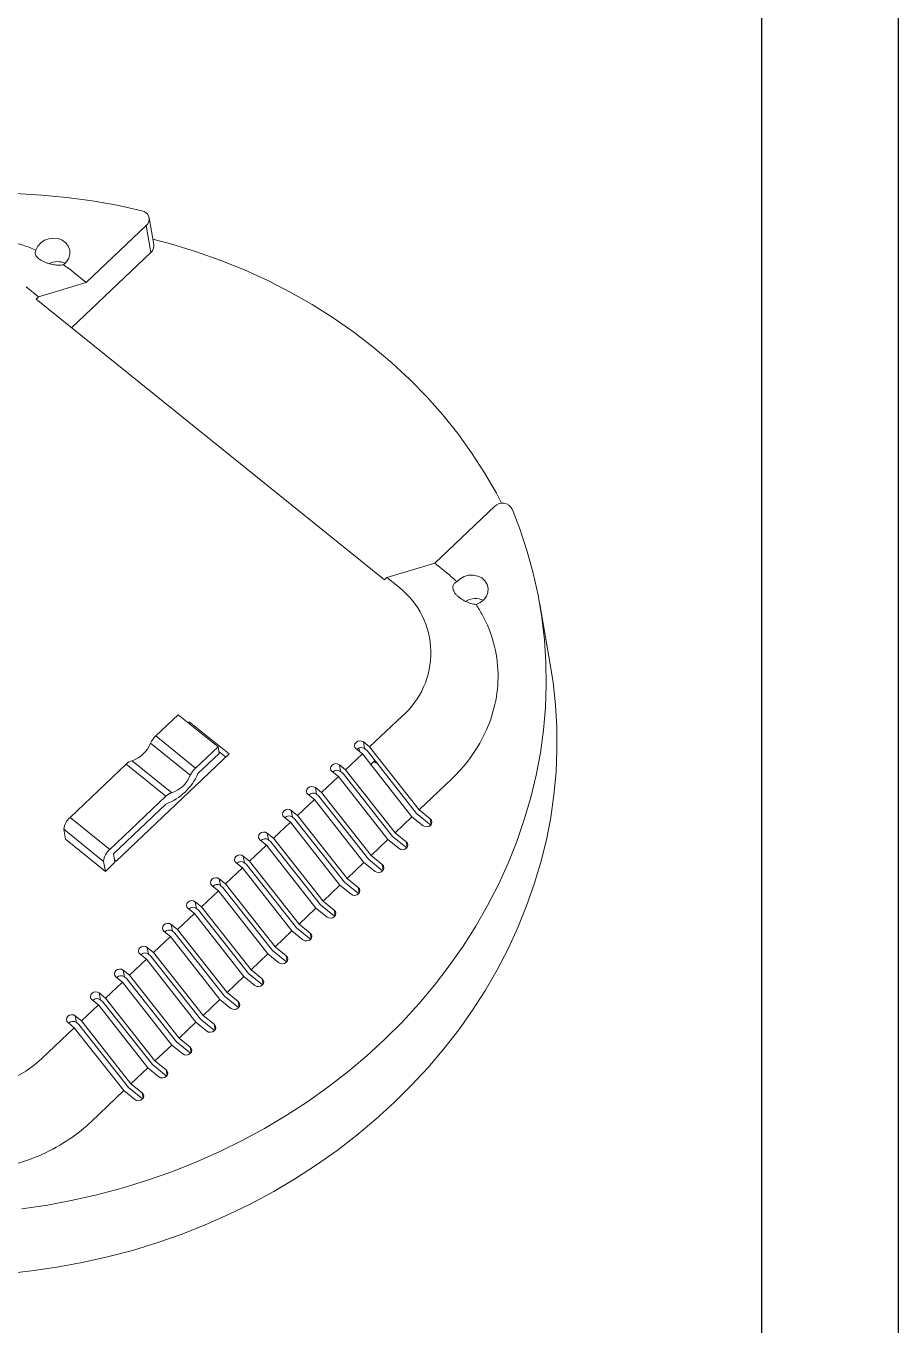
# Model space of a CAD drawing. Header units: inches. Extents: x 2104 to 4359, y 410 to 823.
# Drawn here: x 3321.6 to 3384.4, y 503.4 to 597.1 of the extents above; entities that cross this region are included whole.
import ezdxf

# ---------------------------------------------------------------- set-up
doc = ezdxf.new("R2010")
doc.units = ezdxf.units.IN

msp = doc.modelspace()

# ---------------------------------------------------------------- linework, layer by layer
for p, q in [((3384.387, 822.657), (3384.387, 409.797)), ((3374.557, 812.827), (3374.557, 419.627))]:
    msp.add_line(p, q)
at = {"color": 7, "linetype": 'Continuous', "lineweight": 15}
for p, q in [((3325.919, 578.601), (3330.238, 582.706)), ((3330.573, 580.773), (3330.238, 582.706)), ((3330.774, 581.334), (3330.439, 583.268)), ((3330.573, 580.773), (3324.863, 575.345)), ((3325.919, 578.601), (3325.023, 579.323)), ((3321.575, 578.298), (3322.471, 577.575)), ((3325.919, 578.601), (3322.471, 577.575)), ((3322.298, 577.411), (3322.471, 577.575)), ((3322.298, 577.411), (3347.402, 557.189)), ((3355.341, 562.484), (3351.023, 558.378)), ((3347.575, 557.353), (3351.023, 558.378)), ((3351.919, 557.656), (3351.023, 558.378)), ((3347.402, 557.189), (3347.575, 557.353)), ((3347.575, 557.353), (3348.471, 556.631)), ((3359.357, 550.967), (3358.582, 555.439)), ((3332.536, 547.473), (3330.925, 545.942)), ((3332.536, 547.473), (3335.405, 545.162)), ((3333.33, 546.961), (3333.257, 546.892)), ((3336.198, 544.649), (3333.33, 546.961)), ((3333.355, 546.813), (3333.33, 546.961)), ((3348.662, 547.365), (3346.327, 545.146)), ((3330.925, 545.942), (3333.794, 543.63)), ((3333.41, 543.105), (3330.541, 545.416)), ((3335.405, 545.162), (3333.794, 543.63)), ((3335.488, 544.678), (3335.405, 545.162)), ((3345.809, 544.653), (3345.357, 545.017)), ((3345.592, 544.827), (3345.549, 545.074)), ((3345.875, 545.51), (3346.327, 545.146)), ((3345.959, 545.027), (3345.875, 545.51)), ((3346.138, 544.882), (3345.959, 545.027)), ((3346.327, 545.146), (3349.89, 540.612)), ((3328.07, 536.923), (3336.198, 544.649)), ((3329.217, 544.157), (3332.086, 541.846)), ((3333.958, 543.224), (3335.488, 544.678)), ((3335.463, 544.826), (3335.962, 544.424)), ((3345.809, 544.653), (3344.598, 543.502)), ((3349.371, 540.119), (3345.809, 544.653)), ((3346.138, 544.882), (3349.701, 540.348)), ((3346.695, 544.173), (3346.403, 543.896)), ((3328.786, 543.908), (3324.753, 540.075)), ((3331.654, 541.597), (3328.786, 543.908)), ((3344.079, 543.009), (3343.627, 543.373)), ((3344.146, 543.866), (3344.598, 543.502)), ((3344.23, 543.383), (3344.146, 543.866)), ((3344.409, 543.238), (3344.23, 543.383)), ((3344.409, 543.238), (3347.972, 538.704)), ((3344.598, 543.502), (3348.161, 538.968)), ((3342.416, 542.222), (3342.868, 541.858)), ((3342.5, 541.739), (3342.416, 542.222)), ((3344.079, 543.009), (3342.868, 541.858)), ((3347.642, 538.475), (3344.079, 543.009)), ((3349.89, 540.612), (3352.225, 542.831)), ((3331.654, 541.597), (3327.622, 537.764)), ((3342.35, 541.365), (3341.139, 540.214)), ((3342.35, 541.365), (3341.898, 541.729)), ((3345.912, 536.831), (3342.35, 541.365)), ((3342.68, 541.594), (3342.5, 541.739)), ((3342.68, 541.594), (3346.242, 537.06)), ((3342.868, 541.858), (3346.431, 537.324)), ((3327.879, 537.445), (3331.657, 541.037)), ((3340.687, 540.578), (3341.139, 540.214)), ((3340.771, 540.095), (3340.687, 540.578)), ((3350.724, 539.524), (3349.701, 540.348)), ((3350.693, 539.965), (3349.89, 540.612)), ((3324.753, 540.075), (3327.622, 537.764)), ((3340.62, 539.721), (3339.41, 538.57)), ((3340.62, 539.721), (3340.168, 540.085)), ((3344.183, 535.187), (3340.62, 539.721)), ((3340.95, 539.95), (3340.771, 540.095)), ((3340.95, 539.95), (3344.513, 535.416)), ((3341.139, 540.214), (3344.702, 535.68)), ((3348.161, 538.968), (3349.371, 540.119)), ((3349.371, 540.119), (3350.174, 539.472)), ((3327.166, 536.908), (3324.297, 539.219)), ((3324.297, 539.219), (3324.423, 538.494)), ((3324.423, 538.494), (3327.292, 536.183)), ((3338.891, 538.077), (3338.439, 538.441)), ((3338.958, 538.934), (3339.41, 538.57)), ((3339.041, 538.451), (3338.958, 538.934)), ((3339.221, 538.306), (3339.041, 538.451)), ((3339.41, 538.57), (3342.972, 534.036)), ((3346.431, 537.324), (3347.642, 538.475)), ((3347.642, 538.475), (3348.445, 537.828)), ((3348.995, 537.88), (3347.972, 538.704)), ((3348.964, 538.321), (3348.161, 538.968)), ((3338.891, 538.077), (3337.68, 536.926)), ((3342.453, 533.543), (3338.891, 538.077)), ((3339.221, 538.306), (3342.783, 533.772)), ((3327.166, 536.908), (3327.292, 536.183)), ((3327.292, 536.183), (3327.984, 536.84)), ((3327.984, 536.84), (3327.879, 537.445)), ((3327.953, 537.017), (3328.07, 536.923)), ((3337.161, 536.433), (3336.709, 536.797)), ((3337.228, 537.29), (3337.68, 536.926)), ((3337.312, 536.807), (3337.228, 537.29)), ((3337.491, 536.662), (3337.312, 536.807)), ((3337.491, 536.662), (3341.054, 532.128)), ((3337.68, 536.926), (3341.243, 532.392)), ((3344.702, 535.68), (3345.912, 536.831)), ((3345.912, 536.831), (3346.715, 536.184)), ((3347.265, 536.236), (3346.242, 537.06)), ((3347.234, 536.677), (3346.431, 537.324)), ((3335.951, 535.282), (3335.499, 535.646)), ((3335.583, 535.163), (3335.499, 535.646)), ((3337.161, 536.433), (3335.951, 535.282)), ((3340.724, 531.899), (3337.161, 536.433)), ((3345.505, 535.033), (3344.702, 535.68)), ((3335.432, 534.789), (3334.221, 533.638)), ((3334.98, 535.153), (3335.432, 534.789)), ((3335.432, 534.789), (3338.995, 530.255)), ((3335.583, 535.163), (3335.762, 535.018)), ((3339.324, 530.484), (3335.762, 535.018)), ((3339.513, 530.748), (3335.951, 535.282)), ((3342.972, 534.036), (3344.183, 535.187)), ((3344.183, 535.187), (3344.986, 534.54)), ((3345.536, 534.592), (3344.513, 535.416)), ((3334.221, 533.638), (3333.769, 534.002)), ((3333.853, 533.519), (3333.769, 534.002)), ((3343.807, 532.948), (3342.783, 533.772)), ((3343.775, 533.389), (3342.972, 534.036)), ((3333.703, 533.145), (3332.492, 531.994)), ((3333.251, 533.509), (3333.703, 533.145)), ((3333.703, 533.145), (3337.265, 528.611)), ((3333.853, 533.519), (3334.032, 533.374)), ((3337.595, 528.84), (3334.032, 533.374)), ((3337.784, 529.104), (3334.221, 533.638)), ((3341.243, 532.392), (3342.453, 533.543)), ((3342.453, 533.543), (3343.257, 532.896)), ((3332.492, 531.994), (3332.04, 532.358)), ((3332.124, 531.875), (3332.04, 532.358)), ((3336.055, 527.46), (3332.492, 531.994)), ((3339.513, 530.748), (3340.724, 531.899)), ((3340.724, 531.899), (3341.527, 531.252)), ((3342.077, 531.304), (3341.054, 532.128)), ((3342.046, 531.745), (3341.243, 532.392)), ((3331.973, 531.501), (3330.762, 530.35)), ((3331.521, 531.865), (3331.973, 531.501)), ((3331.973, 531.501), (3335.536, 526.967)), ((3332.124, 531.875), (3332.303, 531.73)), ((3335.866, 527.196), (3332.303, 531.73)), ((3329.792, 530.221), (3330.244, 529.857)), ((3330.762, 530.35), (3330.31, 530.714)), ((3330.394, 530.231), (3330.31, 530.714)), ((3330.394, 530.231), (3330.574, 530.086)), ((3334.136, 525.552), (3330.574, 530.086)), ((3334.325, 525.816), (3330.762, 530.35)), ((3337.784, 529.104), (3338.995, 530.255)), ((3339.798, 529.608), (3338.995, 530.255)), ((3339.324, 530.484), (3340.348, 529.66)), ((3339.513, 530.748), (3340.317, 530.101)), ((3330.244, 529.857), (3329.033, 528.706)), ((3330.244, 529.857), (3333.806, 525.323)), ((3337.784, 529.104), (3338.587, 528.457)), ((3328.514, 528.213), (3327.304, 527.062)), ((3328.062, 528.577), (3328.514, 528.213)), ((3328.514, 528.213), (3332.077, 523.679)), ((3329.033, 528.706), (3328.581, 529.07)), ((3328.665, 528.587), (3328.581, 529.07)), ((3328.665, 528.587), (3328.844, 528.442)), ((3332.407, 523.908), (3328.844, 528.442)), ((3332.596, 524.172), (3329.033, 528.706)), ((3336.055, 527.46), (3337.265, 528.611)), ((3338.068, 527.964), (3337.265, 528.611)), ((3337.595, 528.84), (3338.618, 528.016)), ((3327.304, 527.062), (3326.852, 527.426)), ((3326.935, 526.943), (3326.852, 527.426)), ((3336.055, 527.46), (3336.858, 526.813)), ((3326.785, 526.569), (3325.574, 525.418)), ((3326.333, 526.933), (3326.785, 526.569)), ((3326.785, 526.569), (3330.347, 522.035)), ((3326.935, 526.943), (3327.115, 526.798)), ((3330.677, 522.264), (3327.115, 526.798)), ((3330.866, 522.528), (3327.304, 527.062)), ((3334.325, 525.816), (3335.536, 526.967)), ((3336.339, 526.32), (3335.536, 526.967)), ((3335.866, 527.196), (3336.889, 526.372)), ((3325.574, 525.418), (3325.122, 525.782)), ((3325.206, 525.299), (3325.122, 525.782)), ((3329.137, 520.884), (3325.574, 525.418)), ((3334.136, 525.552), (3335.159, 524.728)), ((3334.325, 525.816), (3335.128, 525.169)), ((3325.055, 524.925), (3322.721, 522.705)), ((3324.603, 525.289), (3325.055, 524.925)), ((3325.055, 524.925), (3328.618, 520.391)), ((3325.206, 525.299), (3325.385, 525.154)), ((3328.948, 520.62), (3325.385, 525.154)), ((3332.596, 524.172), (3333.806, 525.323)), ((3334.609, 524.676), (3333.806, 525.323)), ((3330.866, 522.528), (3332.077, 523.679)), ((3332.88, 523.032), (3332.077, 523.679)), ((3332.407, 523.908), (3333.43, 523.084)), ((3332.596, 524.172), (3333.399, 523.525)), ((3330.866, 522.528), (3331.669, 521.881)), ((3329.137, 520.884), (3330.347, 522.035)), ((3331.151, 521.388), (3330.347, 522.035)), ((3330.677, 522.264), (3331.701, 521.44)), ((3329.137, 520.884), (3329.94, 520.237)), ((3326.283, 518.171), (3328.618, 520.391)), ((3329.421, 519.744), (3328.618, 520.391)), ((3328.948, 520.62), (3329.971, 519.796))]:
    msp.add_line(p, q, dxfattribs=at)
at = {"color": 8, "linetype": 'Continuous', "lineweight": 15}
for p, q in [((3350.761, 539.573), (3350.693, 539.965)), ((3349.032, 537.929), (3348.964, 538.321)), ((3347.302, 536.285), (3347.234, 536.677)), ((3345.573, 534.641), (3345.505, 535.033)), ((3343.843, 532.997), (3343.775, 533.389)), ((3342.114, 531.353), (3342.046, 531.745)), ((3340.384, 529.709), (3340.317, 530.101)), ((3338.655, 528.065), (3338.587, 528.457)), ((3336.926, 526.421), (3336.858, 526.813)), ((3335.196, 524.777), (3335.128, 525.169)), ((3333.467, 523.133), (3333.399, 523.525)), ((3331.737, 521.489), (3331.669, 521.881)), ((3330.008, 519.845), (3329.94, 520.237))]:
    msp.add_line(p, q, dxfattribs=at)
at = {"color": 7, "linetype": 'Continuous', "lineweight": 15, "flags": 128}
for points in [[(3320.846, 585.003), (3322.691, 584.901), (3324.526, 584.726), (3326.345, 584.48), (3328.147, 584.162), (3329.927, 583.774)], [(3324.268, 579.879), (3324.5, 580.101), (3324.66, 580.366), (3324.736, 580.655), (3324.721, 580.948), (3324.618, 581.224), (3324.434, 581.462), (3324.182, 581.645), (3323.88, 581.761), (3323.55, 581.8), (3323.217, 581.759), (3322.903, 581.643), (3322.632, 581.458), (3322.424, 581.22), (3322.293, 580.943)], [(3355.834, 562.703), (3355.456, 563.419), (3354.605, 564.892), (3353.676, 566.327), (3352.672, 567.72), (3351.593, 569.067), (3350.443, 570.367), (3349.224, 571.617), (3347.938, 572.813), (3346.588, 573.954), (3345.178, 575.037), (3343.709, 576.059), (3342.185, 577.019), (3340.61, 577.915), (3338.986, 578.744), (3337.317, 579.505), (3335.607, 580.197), (3333.858, 580.817), (3332.076, 581.366), (3330.705, 581.732)], [(3356.583, 562.301), (3357.172, 560.781), (3357.682, 559.236), (3358.113, 557.669), (3358.464, 556.084), (3358.733, 554.483), (3358.92, 552.87), (3359.026, 551.249), (3359.049, 549.621), (3358.99, 547.991), (3358.849, 546.361), (3358.626, 544.735), (3358.321, 543.116), (3357.936, 541.507), (3357.47, 539.911), (3356.925, 538.332), (3356.302, 536.772), (3355.602, 535.235), (3354.827, 533.724), (3353.978, 532.241), (3353.056, 530.79), (3352.063, 529.373), (3351.003, 527.993), (3349.875, 526.653), (3348.684, 525.356), (3347.43, 524.104), (3346.117, 522.899), (3344.747, 521.744), (3343.323, 520.641), (3341.848, 519.593), (3340.324, 518.601), (3338.755, 517.667), (3337.143, 516.794), (3335.492, 515.982), (3333.805, 515.234), (3332.085, 514.551), (3330.336, 513.934), (3328.562, 513.385), (3326.764, 512.905), (3324.949, 512.494), (3323.117, 512.153), (3321.275, 511.883)], [(3352.615, 557.044), (3352.848, 557.265), (3353.136, 557.426), (3353.46, 557.516), (3353.795, 557.528), (3354.117, 557.461), (3354.404, 557.319), (3354.633, 557.115), (3354.789, 556.861), (3354.861, 556.577), (3354.843, 556.282), (3354.736, 555.999), (3354.548, 555.748), (3354.293, 555.547), (3353.99, 555.41)], [(3359.357, 550.967), (3359.537, 549.802), (3359.713, 548.191), (3359.808, 546.573), (3359.821, 544.948), (3359.752, 543.322), (3359.602, 541.696), (3359.369, 540.074), (3359.056, 538.46), (3358.663, 536.856), (3358.189, 535.266), (3357.637, 533.692), (3357.007, 532.139), (3356.301, 530.608), (3355.52, 529.103), (3354.666, 527.626), (3353.739, 526.182), (3352.743, 524.771), (3351.678, 523.398), (3350.548, 522.065), (3349.353, 520.775), (3348.098, 519.529), (3346.783, 518.331), (3345.412, 517.183), (3343.987, 516.087), (3342.512, 515.046), (3340.988, 514.06), (3339.419, 513.133), (3337.808, 512.266), (3336.159, 511.46), (3334.474, 510.718), (3332.756, 510.04), (3331.01, 509.429), (3329.238, 508.885), (3327.444, 508.409), (3325.631, 508.003), (3323.804, 507.666), (3321.965, 507.401), (3320.118, 507.206)], [(3345.357, 545.017), (3345.273, 545.118), (3345.242, 545.242), (3345.268, 545.369), (3345.347, 545.48), (3345.467, 545.558), (3345.609, 545.591), (3345.753, 545.574), (3345.875, 545.51)], [(3346.827, 543.985), (3346.668, 544.077), (3346.626, 544.108)], [(3343.627, 543.373), (3343.544, 543.474), (3343.513, 543.598), (3343.539, 543.725), (3343.618, 543.836), (3343.737, 543.914), (3343.88, 543.947), (3344.023, 543.93), (3344.146, 543.866)], [(3341.898, 541.729), (3341.814, 541.83), (3341.783, 541.954), (3341.809, 542.081), (3341.888, 542.192), (3342.008, 542.27), (3342.15, 542.303), (3342.294, 542.286), (3342.416, 542.222)], [(3340.168, 540.085), (3340.085, 540.186), (3340.054, 540.31), (3340.08, 540.437), (3340.159, 540.548), (3340.278, 540.626), (3340.421, 540.659), (3340.564, 540.642), (3340.687, 540.578)], [(3350.174, 539.472), (3350.297, 539.408), (3350.441, 539.391), (3350.583, 539.424), (3350.703, 539.502), (3350.782, 539.613), (3350.807, 539.74), (3350.776, 539.863), (3350.693, 539.965)], [(3338.439, 538.441), (3338.356, 538.542), (3338.325, 538.666), (3338.35, 538.793), (3338.429, 538.904), (3338.549, 538.982), (3338.691, 539.015), (3338.835, 538.998), (3338.958, 538.934)], [(3348.445, 537.828), (3348.568, 537.764), (3348.711, 537.747), (3348.854, 537.78), (3348.973, 537.858), (3349.052, 537.969), (3349.078, 538.096), (3349.047, 538.219), (3348.964, 538.321)], [(3336.709, 536.797), (3336.626, 536.898), (3336.595, 537.022), (3336.621, 537.149), (3336.7, 537.26), (3336.82, 537.338), (3336.962, 537.371), (3337.106, 537.354), (3337.228, 537.29)], [(3346.715, 536.184), (3346.838, 536.12), (3346.982, 536.103), (3347.124, 536.136), (3347.244, 536.214), (3347.323, 536.325), (3347.349, 536.452), (3347.317, 536.575), (3347.234, 536.677)], [(3335.499, 535.646), (3335.376, 535.71), (3335.233, 535.727), (3335.09, 535.694), (3334.97, 535.616), (3334.892, 535.505), (3334.866, 535.378), (3334.897, 535.254), (3334.98, 535.153)], [(3344.986, 534.54), (3345.109, 534.476), (3345.252, 534.459), (3345.395, 534.492), (3345.514, 534.57), (3345.593, 534.681), (3345.619, 534.808), (3345.588, 534.931), (3345.505, 535.033)], [(3333.769, 534.002), (3333.647, 534.066), (3333.503, 534.083), (3333.361, 534.05), (3333.241, 533.972), (3333.162, 533.861), (3333.136, 533.734), (3333.167, 533.61), (3333.251, 533.509)], [(3343.257, 532.896), (3343.379, 532.832), (3343.523, 532.815), (3343.665, 532.848), (3343.785, 532.926), (3343.864, 533.037), (3343.89, 533.164), (3343.859, 533.287), (3343.775, 533.389)], [(3332.04, 532.358), (3331.917, 532.422), (3331.774, 532.439), (3331.631, 532.406), (3331.512, 532.328), (3331.433, 532.217), (3331.407, 532.09), (3331.438, 531.966), (3331.521, 531.865)], [(3341.527, 531.252), (3341.65, 531.188), (3341.793, 531.171), (3341.936, 531.204), (3342.056, 531.282), (3342.134, 531.393), (3342.16, 531.52), (3342.129, 531.643), (3342.046, 531.745)], [(3330.31, 530.714), (3330.188, 530.778), (3330.044, 530.795), (3329.902, 530.762), (3329.782, 530.684), (3329.703, 530.573), (3329.677, 530.446), (3329.708, 530.322), (3329.792, 530.221)], [(3340.317, 530.101), (3340.4, 529.999), (3340.431, 529.876), (3340.405, 529.749), (3340.326, 529.638), (3340.206, 529.56), (3340.064, 529.527), (3339.92, 529.544), (3339.798, 529.608)], [(3328.581, 529.07), (3328.458, 529.134), (3328.315, 529.151), (3328.172, 529.118), (3328.053, 529.04), (3327.974, 528.929), (3327.948, 528.802), (3327.979, 528.678), (3328.062, 528.577)], [(3338.587, 528.457), (3338.67, 528.355), (3338.701, 528.232), (3338.676, 528.105), (3338.597, 527.994), (3338.477, 527.916), (3338.334, 527.883), (3338.191, 527.9), (3338.068, 527.964)], [(3326.852, 527.426), (3326.729, 527.49), (3326.585, 527.507), (3326.443, 527.474), (3326.323, 527.396), (3326.244, 527.285), (3326.219, 527.158), (3326.25, 527.034), (3326.333, 526.933)], [(3336.858, 526.813), (3336.941, 526.711), (3336.972, 526.588), (3336.946, 526.461), (3336.867, 526.35), (3336.748, 526.272), (3336.605, 526.239), (3336.462, 526.256), (3336.339, 526.32)], [(3325.122, 525.782), (3325, 525.846), (3324.856, 525.863), (3324.714, 525.83), (3324.594, 525.752), (3324.515, 525.641), (3324.489, 525.514), (3324.52, 525.39), (3324.603, 525.289)], [(3335.128, 525.169), (3335.211, 525.067), (3335.243, 524.944), (3335.217, 524.817), (3335.138, 524.706), (3335.018, 524.628), (3334.876, 524.595), (3334.732, 524.612), (3334.609, 524.676)], [(3333.399, 523.525), (3333.482, 523.423), (3333.513, 523.3), (3333.487, 523.173), (3333.408, 523.062), (3333.289, 522.984), (3333.146, 522.951), (3333.003, 522.968), (3332.88, 523.032)], [(3331.669, 521.881), (3331.753, 521.779), (3331.784, 521.656), (3331.758, 521.529), (3331.679, 521.418), (3331.559, 521.34), (3331.417, 521.307), (3331.273, 521.324), (3331.151, 521.388)], [(3329.94, 520.237), (3330.023, 520.135), (3330.054, 520.012), (3330.028, 519.885), (3329.95, 519.774), (3329.83, 519.696), (3329.687, 519.663), (3329.544, 519.68), (3329.421, 519.744)]]:
    msp.add_lwpolyline(points, dxfattribs=at)
at = {"color": 7, "linetype": 'Continuous', "lineweight": 15}
for centre, radius, start, end in [((3329.826, 583.165), 0.617, 311.935, 80.51818), ((3330.155, 581.239), 0.626, 311.86996, 8.72022), ((3323.84, 578.725), 1.384, 66.13117, 115.72786), ((3355.894, 561.934), 0.78, 28.10627, 135.14165), ((3344.701, 551.918), 6.035, 311.02623, 51.33589), ((3353.963, 554.452), 1.389, 66.1978, 120.77413), ((3332.159, 544.638), 1.795, 133.43635, 154.31306), ((3328.502, 546.235), 2.197, 288.98306, 338.11563), ((3345.713, 544.701), 0.409, 52.90309, 137.93953), ((3329.383, 543.371), 0.804, 101.95425, 138.07379), ((3330.199, 544.875), 4.106, 290.8092, 336.28949), ((3335.028, 542.327), 1.795, 133.43635, 154.31306), ((3343.983, 543.057), 0.409, 52.90309, 137.93953), ((3331.371, 543.924), 2.197, 288.98306, 338.11563), ((3332.252, 541.06), 0.804, 101.95425, 138.07379), ((3342.254, 541.413), 0.409, 52.90309, 137.93953), ((3325.541, 539.106), 1.249, 129.10988, 174.78844), ((3340.524, 539.769), 0.409, 52.90309, 137.93953), ((3338.795, 538.125), 0.409, 52.90309, 137.93953), ((3328.41, 536.795), 1.249, 129.10988, 174.78844), ((3337.065, 536.481), 0.409, 52.90309, 137.93953), ((3335.336, 534.837), 0.409, 52.88799, 137.95463), ((3333.607, 533.193), 0.409, 52.88799, 137.95463), ((3331.877, 531.549), 0.409, 52.88799, 137.95463), ((3330.148, 529.905), 0.409, 52.88799, 137.95463), ((3328.418, 528.261), 0.409, 52.88799, 137.95463), ((3326.689, 526.617), 0.409, 52.88799, 137.95463), ((3324.959, 524.973), 0.409, 52.88799, 137.95463), ((3317.082, 528.665), 8.204, 233.0694, 313.41465)]:
    msp.add_arc(centre, radius, start, end, dxfattribs=at)
for points, knots in [([(3322.293, 580.943), (3321.998, 581.068), (3320.985, 581.449), (3319.069, 581.897), (3316.503, 581.996), (3313.948, 581.607), (3311.615, 580.789), (3309.637, 579.67), (3308.58, 578.808), (3308.114, 578.365)], [0.75, 0.75, 0.75, 0.75, 0.75389932, 0.76286133, 0.77182333, 0.78078534, 0.78974735, 0.79870935, 0.80767136, 0.80767136, 0.80767136, 0.80767136]), ([(3324.268, 579.879), (3324.17, 579.862), (3324.064, 579.853), (3323.831, 579.854), (3323.703, 579.864), (3323.436, 579.907), (3323.293, 579.94), (3323.079, 580.009), (3323.007, 580.036), (3322.87, 580.094), (3322.804, 580.125), (3322.678, 580.193), (3322.62, 580.228), (3322.515, 580.301), (3322.468, 580.339), (3322.389, 580.412), (3322.355, 580.449), (3322.299, 580.521), (3322.278, 580.556), (3322.23, 580.658), (3322.219, 580.722), (3322.232, 580.84), (3322.255, 580.894), (3322.293, 580.943)], [0, 0, 0, 0, 0.125, 0.125, 0.25, 0.25, 0.375, 0.375, 0.4375, 0.4375, 0.5, 0.5, 0.5625, 0.5625, 0.625, 0.625, 0.6875, 0.6875, 0.75, 0.75, 0.875, 0.875, 1, 1, 1, 1]), ([(3352.615, 557.044), (3352.539, 557.008), (3352.477, 556.964), (3352.379, 556.856), (3352.345, 556.791), (3352.316, 556.642), (3352.322, 556.555), (3352.372, 556.412), (3352.396, 556.362), (3352.456, 556.26), (3352.493, 556.209), (3352.581, 556.104), (3352.63, 556.053), (3352.738, 555.954), (3352.798, 555.906), (3352.919, 555.818), (3352.983, 555.776), (3353.112, 555.7), (3353.176, 555.665), (3353.371, 555.572), (3353.502, 555.522), (3353.752, 555.448), (3353.873, 555.423), (3353.99, 555.41)], [0, 0, 0, 0, 0.125, 0.125, 0.25, 0.25, 0.375, 0.375, 0.4375, 0.4375, 0.5, 0.5, 0.5625, 0.5625, 0.625, 0.625, 0.6875, 0.6875, 0.75, 0.75, 0.875, 0.875, 1, 1, 1, 1]), ([(3352.225, 542.831), (3352.691, 543.274), (3353.584, 544.267), (3354.696, 546.085), (3355.434, 548.187), (3355.667, 550.447), (3355.342, 552.676), (3354.674, 554.311), (3354.156, 555.162), (3353.99, 555.41)], [0.01402469, 0.01402469, 0.01402469, 0.01402469, 0.0229867, 0.0319487, 0.04091071, 0.04987271, 0.05883472, 0.06779673, 0.07169605, 0.07169605, 0.07169605, 0.07169605]), ([(3312.104, 515.593), (3312.4, 515.469), (3313.412, 515.088), (3315.329, 514.64), (3317.894, 514.541), (3320.449, 514.93), (3322.782, 515.747), (3324.761, 516.867), (3325.817, 517.729), (3326.283, 518.171)], [0.25, 0.25, 0.25, 0.25, 0.25389932, 0.26286133, 0.27182333, 0.28078534, 0.28974735, 0.29870935, 0.30767136, 0.30767136, 0.30767136, 0.30767136])]:
    msp.add_open_spline(points, degree=3, knots=knots, dxfattribs=at)
for points in [[(3325.023, 579.323), (3324.786, 579.514), (3324.534, 579.7), (3324.268, 579.879)], [(3352.615, 557.044), (3352.388, 557.261), (3352.156, 557.465), (3351.919, 557.656)]]:
    msp.add_open_spline(points, degree=3, dxfattribs=at)

doc.saveas('drawing.dxf')
